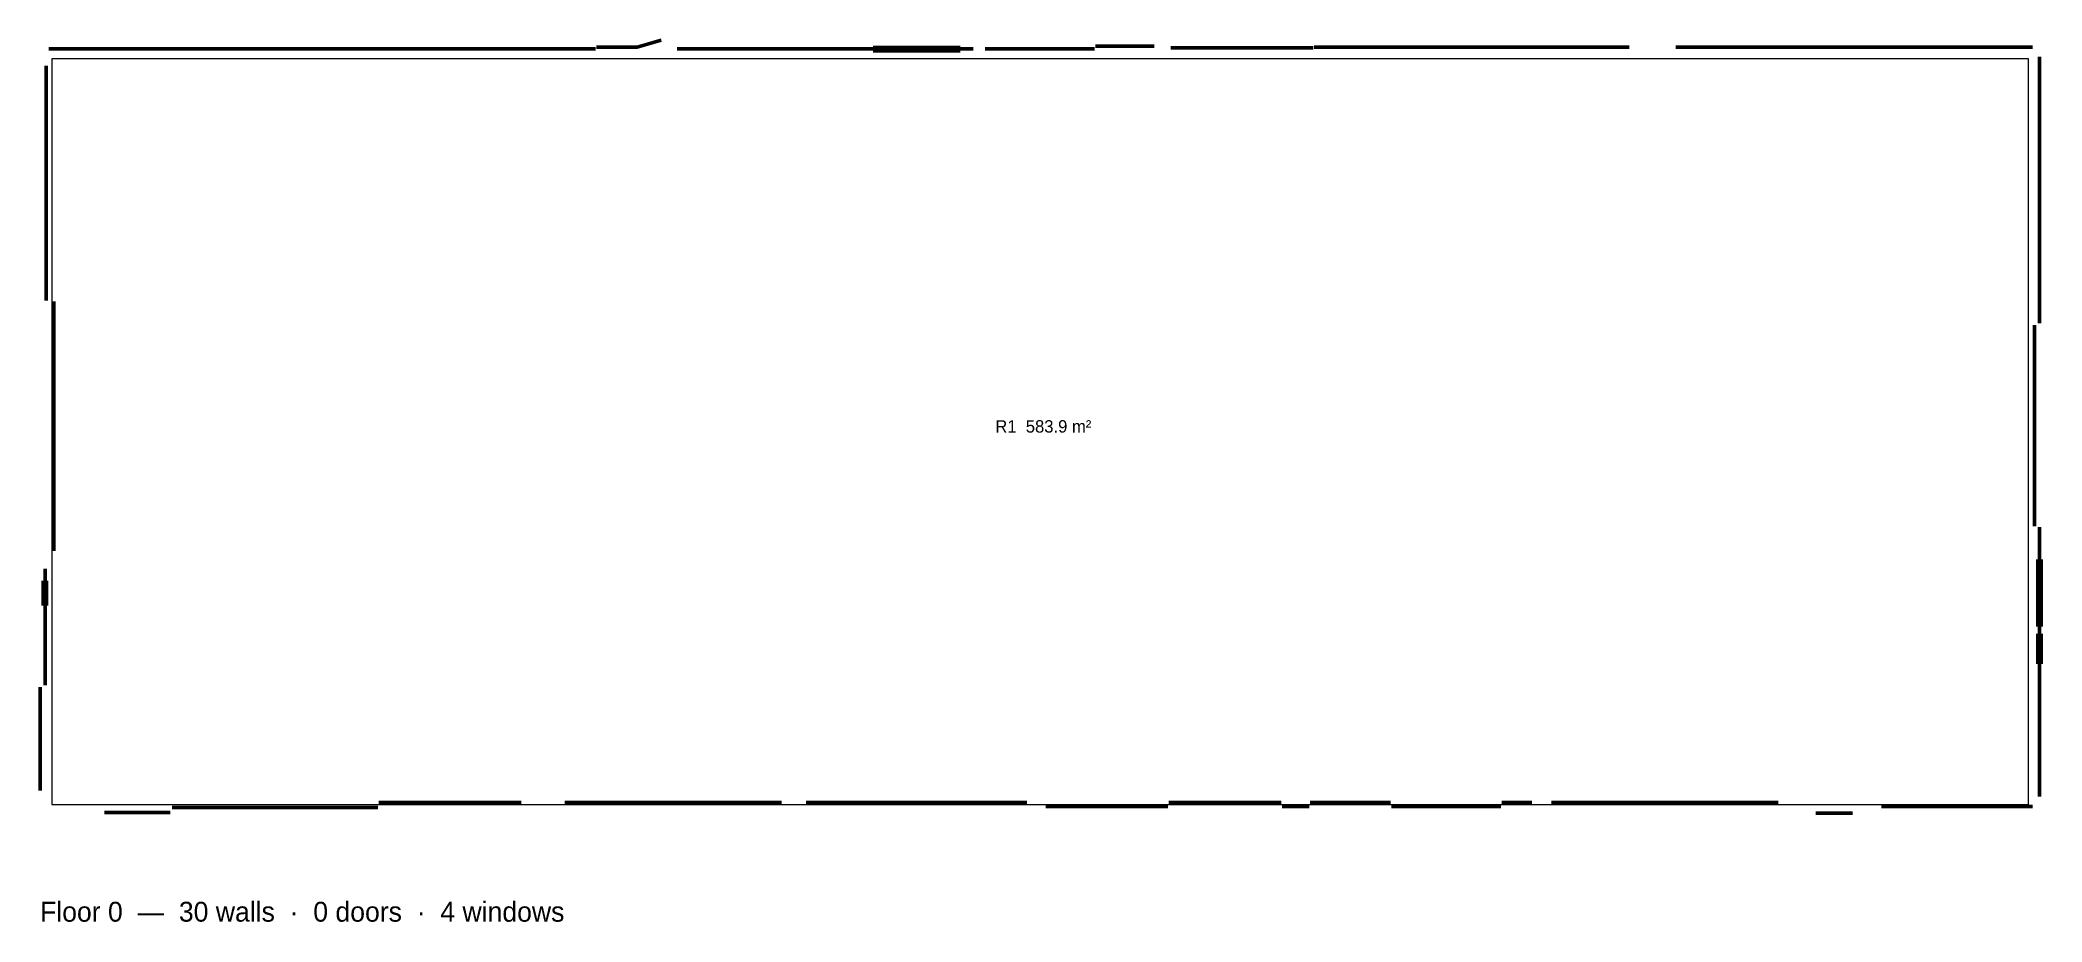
# Model space of a CAD drawing. Header units: metres. Extents: x -20 to 20.3, y -10.1 to 7.6.
import ezdxf
from ezdxf.enums import TextEntityAlignment as Align

# ---------------------------------------------------------------- set-up
doc = ezdxf.new("R2010")
doc.units = ezdxf.units.M
for name, color, linetype, lineweight in [('A-ROOM', 6, 'Continuous', 13), ('A-WALL', 7, 'Continuous', 50), ('A-WINDOW', 4, 'Continuous', 25)]:
    doc.layers.add(name, color=color, linetype=linetype, lineweight=lineweight)
doc.layers.add('A-TEXT', color=2, linetype='Continuous')

msp = doc.modelspace()

# ---------------------------------------------------------------- linework, layer by layer
at = {"layer": 'A-ROOM'}
msp.add_lwpolyline([(-19.735, -7.765), (20.045, -7.765), (20.045, 7.235), (-19.735, 7.235)], close=True, dxfattribs=at)
at = {"layer": 'A-WALL'}
for p, q in [((-19.795, 7.435), (-8.795, 7.435)), ((-8.775, 7.475), (-7.955, 7.475)), ((-7.955, 7.475), (-7.475, 7.615)), ((-7.155, 7.435), (-1.195, 7.435)), ((-0.955, 7.435), (1.245, 7.435)), ((1.265, 7.495), (2.445, 7.495)), ((2.785, 7.455), (5.645, 7.455)), ((5.665, 7.475), (12.005, 7.475)), ((12.945, 7.475), (20.125, 7.475)), ((20.265, 7.275), (20.265, 1.915)), ((-19.855, 2.375), (-19.855, 7.095)), ((-19.695, -2.665), (-19.695, 2.355)), ((20.165, 1.875), (20.165, -2.165)), ((20.265, -2.185), (20.265, -7.605)), ((-19.875, -5.365), (-19.875, -3.025)), ((-19.975, -7.485), (-19.975, -5.405)), ((-17.355, -7.925), (-18.675, -7.925)), ((-13.175, -7.825), (-17.315, -7.825)), ((-10.295, -7.725), (-13.155, -7.725)), ((-5.055, -7.725), (-9.415, -7.725)), ((-0.115, -7.725), (-4.555, -7.725)), ((2.725, -7.805), (0.265, -7.805)), ((5.005, -7.725), (2.745, -7.725)), ((5.565, -7.805), (5.025, -7.805)), ((7.205, -7.725), (5.585, -7.725)), ((9.425, -7.805), (7.225, -7.805)), ((10.045, -7.725), (9.445, -7.725)), ((15.005, -7.725), (10.445, -7.725)), ((16.505, -7.945), (15.765, -7.945)), ((20.125, -7.805), (17.085, -7.805))]:
    msp.add_line(p, q, dxfattribs=at)
at = {"layer": 'A-WINDOW'}
for p, q in [((-3.205, 7.485), (-1.455, 7.485)), ((-3.205, 7.385), (-1.455, 7.385)), ((20.215, -2.835), (20.215, -4.185)), ((20.315, -2.835), (20.315, -4.185)), ((-19.925, -3.765), (-19.925, -3.265)), ((-19.825, -3.765), (-19.825, -3.265)), ((20.215, -4.335), (20.215, -4.935)), ((20.315, -4.335), (20.315, -4.935))]:
    msp.add_line(p, q, dxfattribs=at)

# ---------------------------------------------------------------- texts
at = {"layer": 'A-TEXT'}
msp.add_text('R1  583.9 m²', height=0.25, dxfattribs=at).set_placement((0.217, -0.159), align=Align.MIDDLE_CENTER)
msp.add_text('Floor 0  —  30 walls  ·  0 doors  ·  4 windows', height=0.4, dxfattribs=at).set_placement((-19.975, -10.125))

doc.saveas('drawing.dxf')
